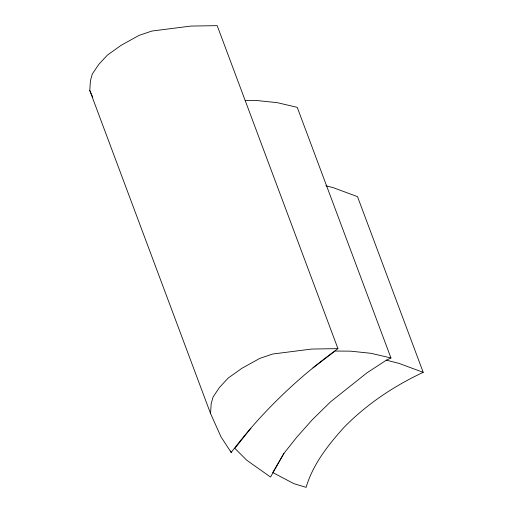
<?xml version="1.0" encoding="UTF-8"?>
<svg xmlns="http://www.w3.org/2000/svg" width="513" height="513" viewBox="0 0 513 513"><rect width="100%" height="100%" fill="white"/><g stroke="black" fill="none" stroke-linecap="round" stroke-linejoin="round"><path stroke-width="0.77" d="M89.794 90.551L90.403 80.836L92.314 73.987L98.772 64.388L107.422 55.071L121.241 45.253L139.068 35.391L151.931 31.037L190.913 26.073L217.185 25.65L337.945 348.628C297.54 377.882 261.271 412.651 231.203 452.498L221 436.839L210.554 413.536L89.794 90.551L92.738 97.104M210.554 413.536L211.157 403.814L213.075 396.972L219.532 387.366L228.182 378.055L242.001 368.231L259.822 358.375L272.692 354.021L311.667 349.058L337.945 348.628M245.278 100.439L256.885 100.529L277.283 102.671L297.232 107.332L390.944 357.965L386.353 360.171L366.93 372.861L330.449 401.903L312.161 419.878L296.912 437.025L283.939 453.364L270.531 477.039L246.791 460.264L234.864 448.356L250.908 428.175M283.939 453.364L272.749 472.544L293.898 483.656L306.107 487.35C312.936 464.214 328.205 444.931 344.101 427.284C366.737 404.18 393.952 386 423.206 372.355L357.51 196.652L333.219 187.649L325.832 185.783M313.013 367.879L335.111 351.039L350.591 351.161L370.989 353.303L390.944 357.965M386.353 360.171L398.909 363.351L423.206 372.355M230.638 450.998L231.203 452.498"/></g></svg>
